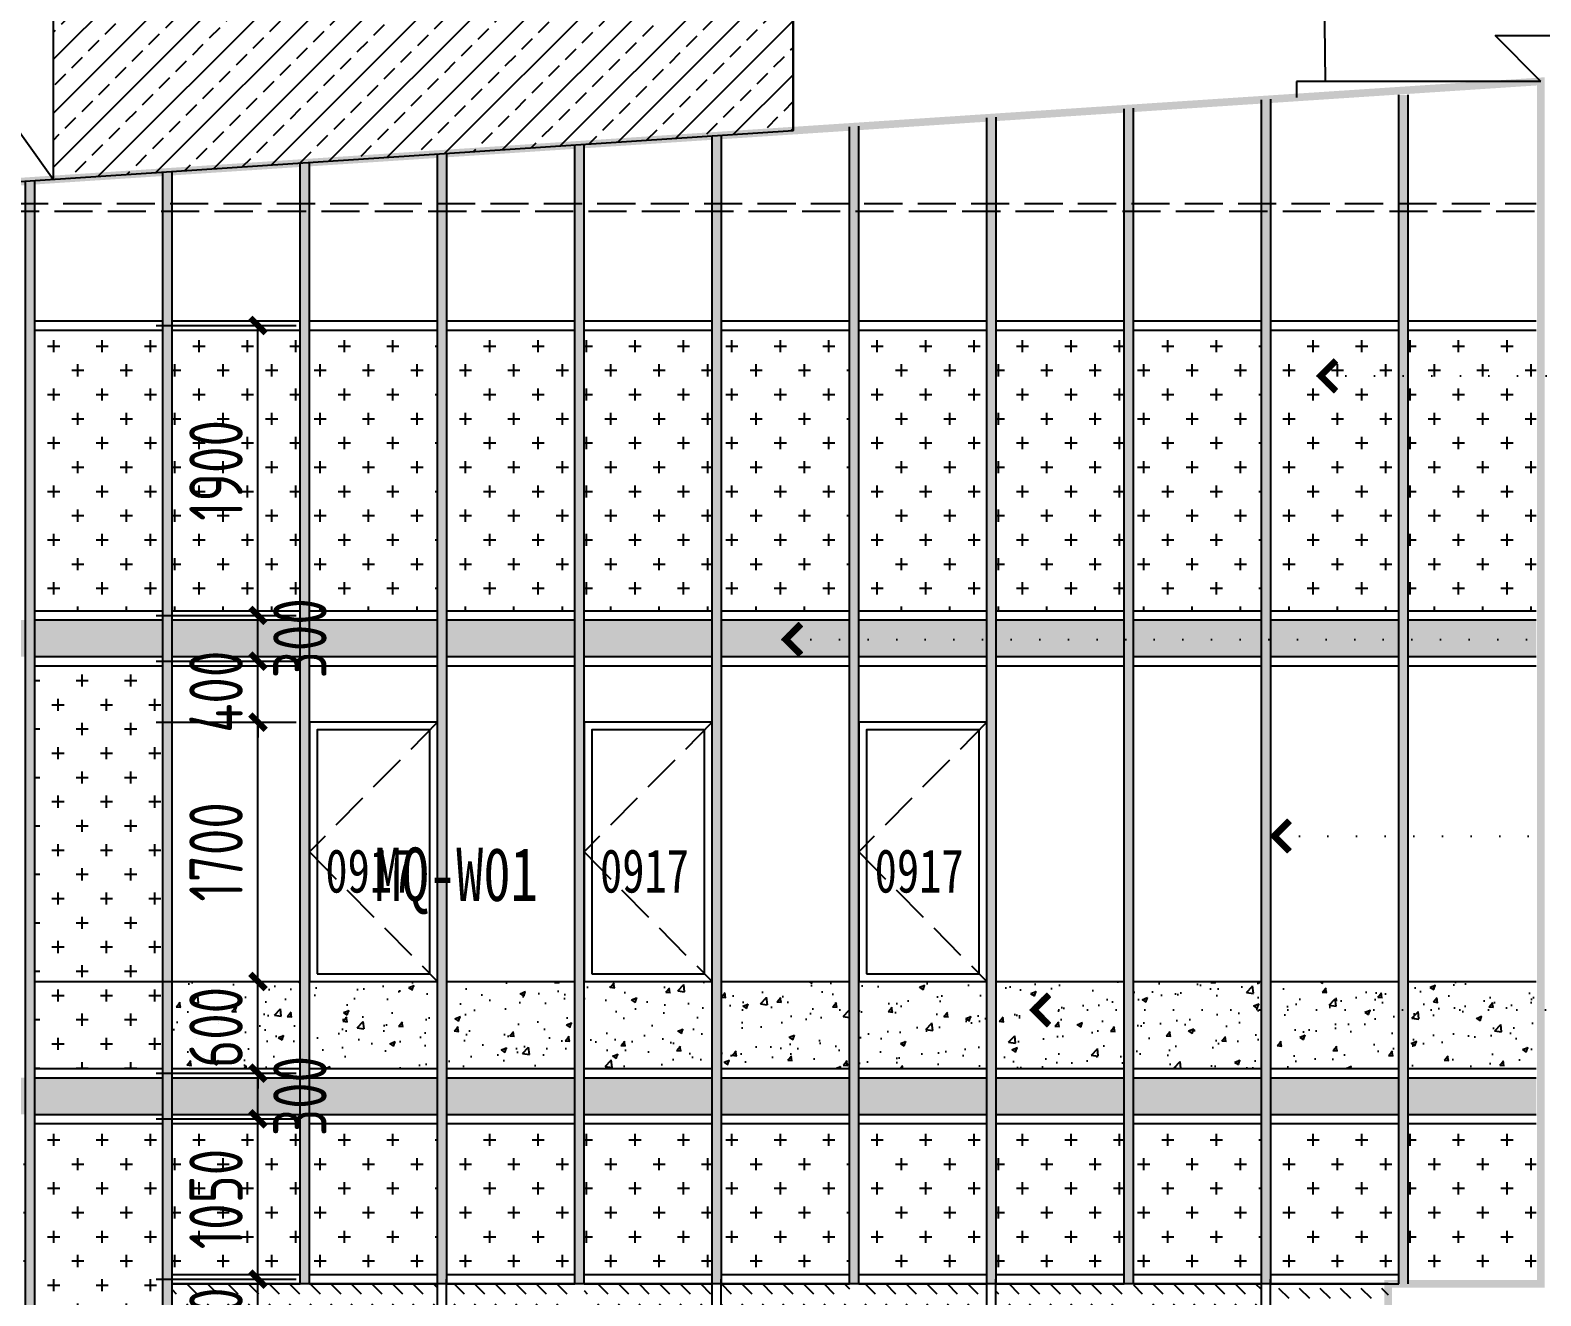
# Model space of a CAD drawing. Extents: x -280168 to 205214, y -148835 to -64913.
# Drawn here: x 150780 to 160680, y -135341 to -127047 of the extents above; entities that cross this region are included whole.
import ezdxf
from ezdxf.xclip import XClip

# ---------------------------------------------------------------- set-up
doc = ezdxf.new("R2010")
doc.units = 0
doc.header["$LTSCALE"] = 1000
doc.header["$MEASUREMENT"] = 0
doc.header["$XCLIPFRAME"] = 0
doc.linetypes.add('DASH', pattern=[0.35, 0.25, -0.1])
doc.linetypes.add('DOT2', pattern=[0.125, 0, -0.125])
for name, color, linetype in [('01-标注_尺寸', 124, 'Continuous'), ('01-标注_标高', 200, 'Continuous'), ('01-标注_符号', 200, 'Continuous'), ('05-填充_156', 156, 'Continuous'), ('05-填充_18', 18, 'Continuous'), ('05-填充_天正', 14, 'Continuous'), ('A-C_玻璃幕墙', 140, 'Continuous'), ('A-C_窗', 140, 'Continuous'), ('A-E_栏杆', 232, 'Continuous'), ('D-铝板', 181, 'Continuous'), ('E-立面轮廓', 241, 'Continuous')]:
    doc.layers.add(name, color=color, linetype=linetype)
doc.layers.add('04-不打印_辅助线', color=165, linetype='Continuous', plot=False)
doc.styles.add('_TCH_DIM_T3', font='ros1.shx', dxfattribs={"width": 0.85, "bigfont": 'jd.shx'})
doc.styles.add('logo-3', font='STXIHEI_0.TTF', dxfattribs={"width": 0.75})
doc.styles.get("Standard").update_dxf_attribs({"font": 'STXIHEI_0.TTF', "width": 0.75})
doc.dimstyles.new('_TCH_ARCH&&100', dxfattribs={"dimtxt": 350, "dimasz": 100, "dimexe": 250, "dimexo": 300, "dimgap": 100, "dimtad": 1, "dimdec": 0, "dimzin": 0, "dimdsep": 46, "dimtxsty": '_TCH_DIM_T3', "dimblk": 'ARCHTICK', "dimcen": 0.09, "dimclrt": 7, "dimazin": 2, "dimtfac": 1, "dimtdec": 0, "dimtix": 1, "dimtmove": 2, "dimatfit": 3, "dimfxl": 0, "dimtolj": 1, "dimtzin": 0, "dimarcsym": 0})
doc.dimstyles.new('副本 ISO-1', dxfattribs={"dimtxt": 2.5, "dimasz": 1.5, "dimexe": 1.25, "dimexo": 0.625, "dimtad": 1, "dimdec": 0, "dimtxsty": 'logo-3', "dimblk": 'ARCHTICK', "dimcen": 2.5, "dimdle": 1, "dimadec": 0, "dimazin": 0, "dimtfac": 1, "dimtdec": 0, "dimtix": 1, "dimtmove": 0, "dimatfit": 3, "dimldrblk": 'AR', "dimfxl": 0, "dimarcsym": 0})
pattern_1 = [(0, (-156128.72, 157462.89), (158.75, 158.75), [79.375, -238.125]), (90, (-156089.03, 157423.2), (-158.75, 158.75), [79.375, -238.125])]

# ---------------------------------------------------------------- blocks, each defined once
blk = doc.blocks.new('*U21')
at = {"layer": 'A-C_玻璃幕墙'}
for p, q in [((-30, -2025), (-30, 2025)), ((30, -2025), (30, 2025))]:
    blk.add_line(p, q, dxfattribs=at)
blk = doc.blocks.new('*U22')
at = {"layer": 'A-C_玻璃幕墙', "color": 0, "linetype": 'ByBlock', "lineweight": -2, "transparency": 16777216}
for p in [(-5400, 0), (-3600, 0), (-1800, 0), (0, 0)]:
    blk.add_blockref('*U21', p, dxfattribs=at)
blk = doc.blocks.new('*U23')
at = {"layer": '05-填充_18', "const_width": 60}
blk.add_lwpolyline([(0, -2025), (0, 2025)], dxfattribs=at)
at = {"layer": 'D-铝板'}
for p, q in [((-30, -2025), (-30, 2025)), ((30, -2025), (30, 2025))]:
    blk.add_line(p, q, dxfattribs=at)
blk = doc.blocks.new('*U24')
at = {"layer": 'D-铝板', "color": 0, "linetype": 'ByBlock', "lineweight": -2, "transparency": 16777216}
for p in [(0, 0), (900, 0), (1800, 0), (2700, 0), (3600, 0), (4500, 0), (5400, 0), (6300, 0), (7200, 0), (8100, 0)]:
    blk.add_blockref('*U23', p, dxfattribs=at)
blk = doc.blocks.new('*U25')
at = {"layer": '05-填充_18', "const_width": 60}
blk.add_lwpolyline([(0, -2025), (0, 5765.7)], dxfattribs=at)
at = {"layer": 'D-铝板'}
for p, q in [((-30, -2025), (-30, 5767.6)), ((30, -2025), (30, 5767.6))]:
    blk.add_line(p, q, dxfattribs=at)
blk = doc.blocks.new('*U26')
at = {"layer": 'D-铝板', "color": 0, "linetype": 'ByBlock', "lineweight": -2, "transparency": 16777216}
for p in [(7200, 0), (8100, 0), (9000, 0), (9900, 0), (10800, 0), (11700, 0), (12600, 0), (13500, 0), (14400, 0), (15300, 0), (16200, 0)]:
    blk.add_blockref('*U25', p, dxfattribs=at)
blk = doc.blocks.new('*U27')
at = {"layer": 'A-C_玻璃幕墙'}
for p, q in [((-420, 30), (420, 30)), ((-420, -30), (420, -30))]:
    blk.add_line(p, q, dxfattribs=at)
blk = doc.blocks.new('*U28')
at = {"layer": 'A-C_玻璃幕墙', "color": 0, "linetype": 'ByBlock', "lineweight": -2, "transparency": 16777216}
for p in [(7200, 0), (8100, 0), (9000, 0), (9900, 0), (10800, 0), (11700, 0), (12600, 0), (13500, 0), (14400, 0), (15300, 0), (16200, 0)]:
    blk.add_blockref('*U27', p, dxfattribs=at)
blk = doc.blocks.new('*U29')
at = {"layer": 'A-C_玻璃幕墙'}
for p, q in [((-420, 30), (420, 30)), ((-420, -30), (420, -30))]:
    blk.add_line(p, q, dxfattribs=at)
blk = doc.blocks.new('*U30')
at = {"layer": 'A-C_玻璃幕墙', "color": 0, "linetype": 'ByBlock', "lineweight": -2, "transparency": 16777216}
for p in [(0, 0), (900, 0), (1800, 0), (2700, 0), (3600, 0), (4500, 0), (5400, 0), (6300, 0), (7200, 0)]:
    blk.add_blockref('*U29', p, dxfattribs=at)
blk = doc.blocks.new('*U31')
at = {"layer": 'A-C_玻璃幕墙'}
for p, q in [((-420, 30), (420, 30)), ((-420, -30), (420, -30))]:
    blk.add_line(p, q, dxfattribs=at)
blk = doc.blocks.new('*U32')
at = {"layer": 'A-C_玻璃幕墙', "color": 0, "linetype": 'ByBlock', "lineweight": -2, "transparency": 16777216}
for p in [(7200, 0), (8100, 0), (9000, 0), (9900, 0), (10800, 0), (11700, 0), (12600, 0), (13500, 0), (14400, 0), (15300, 0), (16200, 0)]:
    blk.add_blockref('*U31', p, dxfattribs=at)
blk = doc.blocks.new('*U35')
at = {"layer": 'A-C_玻璃幕墙'}
blk.add_line((-420, 0), (420, 0), dxfattribs=at)
blk = doc.blocks.new('*U36')
at = {"layer": 'A-C_玻璃幕墙', "color": 0, "linetype": 'ByBlock', "lineweight": -2, "transparency": 16777216}
for p in [(2700, 0), (3600, 0), (4500, 0), (5400, 0), (6300, 0), (7200, 0), (8100, 0), (9000, 0), (9900, 0), (10800, 0), (11700, 0)]:
    blk.add_blockref('*U35', p, dxfattribs=at)
blk = doc.blocks.new('*U37')
at = {"layer": 'A-C_玻璃幕墙'}
for p, q in [((-420, 30), (420, 30)), ((-420, -30), (420, -30))]:
    blk.add_line(p, q, dxfattribs=at)
blk = doc.blocks.new('*U38')
at = {"layer": 'A-C_玻璃幕墙', "color": 0, "linetype": 'ByBlock', "lineweight": -2, "transparency": 16777216}
for p in [(7200, 0), (8100, 0), (9000, 0), (9900, 0), (10800, 0), (11700, 0), (12600, 0), (13500, 0), (14400, 0), (15300, 0), (16200, 0)]:
    blk.add_blockref('*U37', p, dxfattribs=at)
blk = doc.blocks.new('*U39')
at = {"layer": 'A-C_玻璃幕墙'}
for p, q in [((-420, 30), (420, 30)), ((-420, -30), (420, -30))]:
    blk.add_line(p, q, dxfattribs=at)
blk = doc.blocks.new('*U40')
at = {"layer": 'A-C_玻璃幕墙', "color": 0, "linetype": 'ByBlock', "lineweight": -2, "transparency": 16777216}
for p in [(7200, 0), (8100, 0), (9000, 0), (9900, 0), (10800, 0), (11700, 0), (12600, 0), (13500, 0), (14400, 0), (15300, 0), (16200, 0)]:
    blk.add_blockref('*U39', p, dxfattribs=at)
blk = doc.blocks.new('*U41')
at = {"layer": 'A-C_玻璃幕墙'}
for p, q in [((-420, 30), (420, 30)), ((-420, -30), (420, -30))]:
    blk.add_line(p, q, dxfattribs=at)
blk = doc.blocks.new('*U42')
at = {"layer": 'A-C_玻璃幕墙', "color": 0, "linetype": 'ByBlock', "lineweight": -2, "transparency": 16777216}
for p in [(7200, 0), (8100, 0), (9000, 0), (9900, 0), (10800, 0), (11700, 0), (12600, 0), (13500, 0), (14400, 0), (15300, 0), (16200, 0)]:
    blk.add_blockref('*U41', p, dxfattribs=at)
blk = doc.blocks.new('*U47')
at = {"layer": '05-填充_156'}
h = blk.add_hatch(dxfattribs=at)
h.set_pattern_fill('CROSS', color=136, scale=100)
h.set_pattern_definition([(0, (-156128.72, 157902.89), (158.75, 158.75), [79.375, -238.125]), (90, (-156089.03, 157863.2), (-158.75, 158.75), [79.375, -238.125])])
h.paths.add_polyline_path([(-420, 920), (420, 920), (420, -920), (-420, -920)])
blk = doc.blocks.new('*U48')
at = {"color": 0, "linetype": 'ByBlock', "lineweight": -2, "transparency": 16777216}
for p in [(7200, 0), (8100, 0), (9000, 0), (9900, 0), (10800, 0), (11700, 0), (12600, 0), (13500, 0), (14400, 0), (15300, 0), (16200, 0)]:
    blk.add_blockref('*U47', p, dxfattribs=at)
blk = doc.blocks.new('*U49')
at = {"layer": '05-填充_18', "const_width": 240}
blk.add_lwpolyline([(-420, 0), (420, 0)], dxfattribs=at)
blk = doc.blocks.new('*U50')
at = {"layer": '05-填充_18', "color": 0, "linetype": 'ByBlock', "lineweight": -2, "transparency": 16777216}
for p in [(6300, 0), (7200, 0), (8100, 0), (9000, 0), (9900, 0), (10800, 0), (11700, 0), (12600, 0), (13500, 0), (14400, 0), (15300, 0), (16200, 0)]:
    blk.add_blockref('*U49', p, dxfattribs=at)
blk = doc.blocks.new('*U53')
at = {"layer": '05-填充_18', "const_width": 240}
blk.add_lwpolyline([(-420, 0), (420, 0)], dxfattribs=at)
blk = doc.blocks.new('*U54')
at = {"layer": '05-填充_18', "color": 0, "linetype": 'ByBlock', "lineweight": -2, "transparency": 16777216}
for p in [(6300, 0), (7200, 0), (8100, 0), (9000, 0), (9900, 0), (10800, 0), (11700, 0), (12600, 0), (13500, 0), (14400, 0), (15300, 0), (16200, 0)]:
    blk.add_blockref('*U53', p, dxfattribs=at)
blk = doc.blocks.new('*U55')
at = {"layer": '05-填充_156'}
h = blk.add_hatch(dxfattribs=at)
h.set_pattern_fill('CROSS', color=136, scale=100)
h.set_pattern_definition(pattern_1)
h.paths.add_polyline_path([(-420, 480), (420, 480), (420, -480), (-420, -480)])
blk = doc.blocks.new('*U56')
at = {"color": 0, "linetype": 'ByBlock', "lineweight": -2, "transparency": 16777216}
for p in [(0, 0), (900, 0), (1800, 0), (2700, 0), (3600, 0), (4500, 0), (5400, 0), (6300, 0), (7200, 0), (8100, 0)]:
    blk.add_blockref('*U55', p, dxfattribs=at)
blk = doc.blocks.new('*U57')
at = {"layer": '05-填充_156'}
h = blk.add_hatch(dxfattribs=at)
h.set_pattern_fill('DASH', color=256, scale=100, angle=315)
h.set_pattern_definition([(315, (-156128.72, 163512.89), (134.70384, -3e-14), [95.25, -95.25])])
h.paths.add_polyline_path([(-420, 310), (420, 310), (420, -310), (-420, -310)])
blk = doc.blocks.new('*U58')
at = {"color": 0, "linetype": 'ByBlock', "lineweight": -2, "transparency": 16777216}
for p in [(0, 0), (900, 0), (1800, 0), (2700, 0), (3600, 0), (4500, 0), (5400, 0), (6300, 0)]:
    blk.add_blockref('*U57', p, dxfattribs=at)
blk = doc.blocks.new('A$C63224D34')
for points in [[(-9.9, -2075), (830.1, -2075), (830.1, -375), (-9.9, -375)], [(40.1, -2025), (780.1, -2025), (780.1, -425), (40.1, -425)]]:
    blk.add_lwpolyline(points, close=True)
at = {"linetype": 'DASH'}
blk.add_lwpolyline([(830.1, -375), (-9.9, -1225), (830.1, -2075)], dxfattribs=at)
at = {"layer": '04-不打印_辅助线', "width": 0.75}
blk.add_text('0917', height=285.43, dxfattribs=at).set_placement((94.5, -1491.5))
blk = doc.blocks.new('*U65')
at = {"layer": '05-填充_天正'}
h = blk.add_hatch(dxfattribs=at)
h.set_pattern_fill('AR-CONC', color=256, scale=200)
h.set_pattern_definition([(50, (-156128.72, 161537.9), (364.36934, -31.87817), [38.1, -419.1]), (355, (-156128.72, 161537.9), (-70.48565, 382.1133), [30.48, -335.28]), (100.451, (-156098.36, 161535.23), (293.885, 350.2334), [32.38, -356.18]), (46.1842, (-156128.7, 161639.5), (542.1581, -84.0847), [57.15, -628.65]), (96.6356, (-156083.54, 161632.5), (474.8085, 494.8511), [48.57, -534.27]), (351.184, (-156128.7, 161639.5), (474.8092, 494.8502), [45.72, -502.92]), (21, (-156077.92, 161614.1), (303.22976, -204.53104), [38.1, -419.1]), (326, (-156077.92, 161614.1), (123.60406, 368.37593), [30.48, -335.28]), (71.4514, (-156052.65, 161597.04), (426.833, 163.8457), [32.38, -356.18]), (37.5, (-156128.72, 161537.89), (6.17721, 169.11008), [0, -331.216, 0, -340.36, 0, -336.55]), (7.5, (-156128.72, 161537.89), (133.63933, 200.36115), [0, -194.056, 0, -323.596, 0, -128.27]), (327.5, (-156242, 161537.89), (271.18119, -11.45749), [0, -127, 0, -396.24, 0, -525.78]), (317.5, (-156292.8, 161537.89), (296.25836, 50.85298), [0, -165.1, 0, -263.144, 0, -373.38])])
h.paths.add_polyline_path([(-420, 285), (420, 285), (420, -285), (-420, -285)])
blk = doc.blocks.new('*U66')
at = {"color": 0, "linetype": 'ByBlock', "lineweight": -2, "transparency": 16777216}
for p in [(0, 0), (900, 0), (1800, 0), (2700, 0), (3600, 0), (4500, 0), (5400, 0), (6300, 0), (7200, 0), (8100, 0)]:
    blk.add_blockref('*U65', p, dxfattribs=at)
blk = doc.blocks.new('*U67')
at = {"layer": '05-填充_156'}
h = blk.add_hatch(dxfattribs=at)
h.set_pattern_fill('CROSS', color=136, scale=100)
h.set_pattern_definition(pattern_1)
h.paths.add_polyline_path([(-420, 1160), (420, 1160), (420, -480), (-420, -480)])
blk = doc.blocks.new('*U68')
at = {"color": 0, "linetype": 'ByBlock', "lineweight": -2, "transparency": 16777216}
for p in [(0, 0), (900, 0), (1800, 0), (2700, 0), (3600, 0), (4500, 0), (5400, 0), (6300, 0), (7200, 0)]:
    blk.add_blockref('*U67', p, dxfattribs=at)
blk = doc.blocks.new('reaytrsy')
at = {"layer": '05-填充_156'}
h = blk.add_hatch(dxfattribs=at)
h.set_pattern_fill('天然石材', color=256, scale=50)
h.set_pattern_definition([(45, (-68281, 190951.96), (-176.77677, 176.77677), []), (45, (-68194.07, 190862.2), (-176.77677, 176.77677), [98.68425, -56.391])])
h.paths.add_polyline_path([(9200, 3650), (0, 3650), (0, 9.3), (550, 9.3), (550, 159.3), (2650, 159.3), (2650, 9.3), (9200, 9.3)])
h.paths.add_polyline_path([(2650, 2750), (550, 2750), (550, 2900), (2650, 2900)], flags=16)
h.paths.add_polyline_path([(2350, 2409.3), (2350, 309.3), (850, 309.3), (850, 2409.3)], flags=16)
h.paths.add_polyline_path([(2350, 1359.3), (1600, 309.3), (850, 1359.3), (1600, 2409.3)], flags=0)
h.paths.add_polyline_path([(16400, 3650), (9200, 3650), (9200, 9.3), (9750, 9.3), (9750, 159.3), (11850, 159.3), (11850, 9.3), (16400, 9.3)])
h.paths.add_polyline_path([(11850, 2750), (9750, 2750), (9750, 2900), (11850, 2900)], flags=16)
h.paths.add_polyline_path([(11550, 309.3), (10050, 309.3), (10050, 2409.3), (11550, 2409.3)], flags=16)
h.paths.add_polyline_path([(11550, 1359.3), (10800, 309.3), (10050, 1359.3), (10800, 2409.3)], flags=0)
at = {"layer": 'A-C_窗'}
blk.add_lwpolyline([(10050, 2409.3), (11550, 2409.3), (11550, 309.3), (10050, 309.3)], close=True, dxfattribs=at)
blk.add_lwpolyline([(10800, 2409.3), (11550, 1359.3), (10800, 309.3)], dxfattribs=at)
at = {"layer": 'E-立面轮廓'}
blk.add_lwpolyline([(0, 0), (0, 3650), (16400, 3650), (16400, 0)], dxfattribs=at)
blk.add_lwpolyline([(0, 0), (16400, 0), (16400, 3650), (0, 3650)], close=True, dxfattribs=at)
blk = doc.blocks.new('_ArchTick')
at = {"color": 0, "linetype": 'ByBlock', "const_width": 0.4}
blk.add_lwpolyline([(-0.5, -0.5), (0.5, 0.5)], dxfattribs=at)
blk = doc.blocks.new('*X10')
at = {"color": 0}
for p, q in [((-1012.3116, 1692.7221), (-1012.3116, 1692.7226)), ((-1012.3115, 1692.7227), (-1012.2838, 1692.7227)), ((-1012.3111, 1692.7217), (-1012.2828, 1692.7217)), ((-1012.3106, 1692.7211), (-1012.3106, 1692.7236)), ((-1012.3105, 1692.7237), (-1012.2848, 1692.7237)), ((-1012.3101, 1692.7207), (-1012.2818, 1692.7207)), ((-1012.3096, 1692.7201), (-1012.3096, 1692.7246)), ((-1012.3095, 1692.7247), (-1012.2858, 1692.7247)), ((-1012.3091, 1692.7197), (-1012.2808, 1692.7197)), ((-1012.3086, 1692.7191), (-1012.3086, 1692.7256)), ((-1012.3085, 1692.7257), (-1012.2868, 1692.7257)), ((-1012.3081, 1692.7187), (-1012.2798, 1692.7187)), ((-1012.3076, 1692.7181), (-1012.3076, 1692.7266)), ((-1012.3075, 1692.7267), (-1012.2878, 1692.7267)), ((-1012.3071, 1692.7177), (-1012.2788, 1692.7177)), ((-1012.3066, 1692.7171), (-1012.3066, 1692.7276)), ((-1012.3065, 1692.7277), (-1012.2888, 1692.7277)), ((-1012.3061, 1692.7167), (-1012.2778, 1692.7167)), ((-1012.3056, 1692.7161), (-1012.3056, 1692.7286)), ((-1012.3055, 1692.7287), (-1012.2898, 1692.7287)), ((-1012.3046, 1692.7151), (-1012.3046, 1692.7296)), ((-1012.3045, 1692.7297), (-1012.2908, 1692.7297)), ((-1012.3036, 1692.7141), (-1012.3036, 1692.7306)), ((-1012.3035, 1692.7307), (-1012.2918, 1692.7307)), ((-1012.3026, 1692.7131), (-1012.3026, 1692.7316)), ((-1012.3025, 1692.7317), (-1012.2928, 1692.7317)), ((-1012.3016, 1692.7121), (-1012.3016, 1692.7326)), ((-1012.3015, 1692.7327), (-1012.2938, 1692.7327)), ((-1012.3006, 1692.7111), (-1012.3006, 1692.7336)), ((-1012.3005, 1692.7337), (-1012.2948, 1692.7337)), ((-1012.2996, 1692.7101), (-1012.2996, 1692.7346)), ((-1012.2995, 1692.7347), (-1012.2958, 1692.7347)), ((-1012.2986, 1692.7091), (-1012.2986, 1692.7356)), ((-1012.2985, 1692.7357), (-1012.2968, 1692.7357)), ((-1012.2976, 1692.7081), (-1012.2976, 1692.7364)), ((-1012.2966, 1692.7071), (-1012.2966, 1692.7354)), ((-1012.2956, 1692.7061), (-1012.2956, 1692.7344)), ((-1012.2946, 1692.7051), (-1012.2946, 1692.7334)), ((-1012.2936, 1692.7041), (-1012.2936, 1692.7324)), ((-1012.2926, 1692.7031), (-1012.2926, 1692.7314)), ((-1012.2916, 1692.7021), (-1012.2916, 1692.7304)), ((-1012.2906, 1692.7011), (-1012.2906, 1692.7294)), ((-1012.2896, 1692.7001), (-1012.2896, 1692.7284)), ((-1012.2886, 1692.6991), (-1012.2886, 1692.7274)), ((-1012.2876, 1692.6981), (-1012.2876, 1692.7264)), ((-1012.2866, 1692.6971), (-1012.2866, 1692.7254)), ((-1012.2856, 1692.6961), (-1012.2856, 1692.7244)), ((-1012.2846, 1692.6951), (-1012.2846, 1692.7234)), ((-1012.2836, 1692.6941), (-1012.2836, 1692.7224)), ((-1012.2826, 1692.6931), (-1012.2826, 1692.7214)), ((-1012.2816, 1692.6921), (-1012.2816, 1692.7204)), ((-1012.2806, 1692.6911), (-1012.2806, 1692.7194)), ((-1012.2796, 1692.6901), (-1012.2796, 1692.7184)), ((-1012.2786, 1692.6891), (-1012.2786, 1692.7174)), ((-1012.3051, 1692.7157), (-1012.2768, 1692.7157)), ((-1012.3041, 1692.7147), (-1012.2758, 1692.7147)), ((-1012.3031, 1692.7137), (-1012.2748, 1692.7137)), ((-1012.3021, 1692.7127), (-1012.2738, 1692.7127)), ((-1012.3011, 1692.7117), (-1012.2728, 1692.7117)), ((-1012.3001, 1692.7107), (-1012.2718, 1692.7107)), ((-1012.2991, 1692.7097), (-1012.2708, 1692.7097)), ((-1012.2981, 1692.7087), (-1012.2698, 1692.7087)), ((-1012.2971, 1692.7077), (-1012.2688, 1692.7077)), ((-1012.2961, 1692.7067), (-1012.2678, 1692.7067)), ((-1012.2951, 1692.7057), (-1012.2668, 1692.7057)), ((-1012.2941, 1692.7047), (-1012.2658, 1692.7047)), ((-1012.2931, 1692.7037), (-1012.2648, 1692.7037)), ((-1012.2921, 1692.7027), (-1012.2638, 1692.7027)), ((-1012.2911, 1692.7017), (-1012.2628, 1692.7017)), ((-1012.2901, 1692.7007), (-1012.2618, 1692.7007)), ((-1012.2891, 1692.6997), (-1012.2608, 1692.6997)), ((-1012.2881, 1692.6987), (-1012.2598, 1692.6987)), ((-1012.2871, 1692.6977), (-1012.2588, 1692.6977)), ((-1012.2861, 1692.6967), (-1012.2578, 1692.6967)), ((-1012.2851, 1692.6957), (-1012.2568, 1692.6957)), ((-1012.2841, 1692.6947), (-1012.2558, 1692.6947)), ((-1012.2831, 1692.6937), (-1012.2548, 1692.6937)), ((-1012.2821, 1692.6927), (-1012.2538, 1692.6927)), ((-1012.2811, 1692.6917), (-1012.2528, 1692.6917)), ((-1012.2801, 1692.6907), (-1012.2518, 1692.6907)), ((-1012.2791, 1692.6897), (-1012.2508, 1692.6897)), ((-1012.2781, 1692.6887), (-1012.2498, 1692.6887)), ((-1012.2776, 1692.6881), (-1012.2776, 1692.7164)), ((-1012.2771, 1692.6877), (-1012.2488, 1692.6877)), ((-1012.2766, 1692.6871), (-1012.2766, 1692.7154)), ((-1012.2761, 1692.6867), (-1012.2478, 1692.6867)), ((-1012.2756, 1692.6861), (-1012.2756, 1692.7144)), ((-1012.2751, 1692.6857), (-1012.2468, 1692.6857)), ((-1012.2746, 1692.6851), (-1012.2746, 1692.7134)), ((-1012.2741, 1692.6847), (-1012.2458, 1692.6847)), ((-1012.2736, 1692.6841), (-1012.2736, 1692.7124)), ((-1012.2736, 1692.6557), (-1012.2453, 1692.6557)), ((-1012.2736, 1692.6274), (-1012.2736, 1692.6557)), ((-1012.2731, 1692.6837), (-1012.2448, 1692.6837)), ((-1012.2726, 1692.6831), (-1012.2726, 1692.7114)), ((-1012.2726, 1692.6567), (-1012.2443, 1692.6567)), ((-1012.2726, 1692.6284), (-1012.2726, 1692.6567)), ((-1012.2721, 1692.6827), (-1012.2438, 1692.6827)), ((-1012.2716, 1692.6821), (-1012.2716, 1692.7104)), ((-1012.2716, 1692.6577), (-1012.2433, 1692.6577)), ((-1012.2716, 1692.6294), (-1012.2716, 1692.6577)), ((-1012.2711, 1692.6817), (-1012.2428, 1692.6817)), ((-1012.2706, 1692.6811), (-1012.2706, 1692.7094)), ((-1012.2706, 1692.6587), (-1012.2423, 1692.6587)), ((-1012.2706, 1692.6304), (-1012.2706, 1692.6587)), ((-1012.2701, 1692.6807), (-1012.2418, 1692.6807)), ((-1012.2696, 1692.6801), (-1012.2696, 1692.7084)), ((-1012.2696, 1692.6597), (-1012.2413, 1692.6597)), ((-1012.2696, 1692.6314), (-1012.2696, 1692.6597)), ((-1012.2691, 1692.6797), (-1012.2408, 1692.6797)), ((-1012.2686, 1692.6791), (-1012.2686, 1692.7074)), ((-1012.2686, 1692.6607), (-1012.2403, 1692.6607)), ((-1012.2686, 1692.6324), (-1012.2686, 1692.6607)), ((-1012.2681, 1692.6787), (-1012.2398, 1692.6787)), ((-1012.2676, 1692.6781), (-1012.2676, 1692.7064)), ((-1012.2676, 1692.6617), (-1012.2393, 1692.6617)), ((-1012.2676, 1692.6334), (-1012.2676, 1692.6617)), ((-1012.2671, 1692.6777), (-1012.2388, 1692.6777)), ((-1012.2666, 1692.6771), (-1012.2666, 1692.7054)), ((-1012.2666, 1692.6627), (-1012.2383, 1692.6627)), ((-1012.2666, 1692.6344), (-1012.2666, 1692.6627)), ((-1012.2661, 1692.6767), (-1012.2378, 1692.6767)), ((-1012.2656, 1692.6761), (-1012.2656, 1692.7044)), ((-1012.2656, 1692.6637), (-1012.2373, 1692.6637)), ((-1012.2656, 1692.6354), (-1012.2656, 1692.6637)), ((-1012.2651, 1692.6757), (-1012.2368, 1692.6757)), ((-1012.2646, 1692.6751), (-1012.2646, 1692.7034)), ((-1012.2646, 1692.6647), (-1012.2363, 1692.6647)), ((-1012.2646, 1692.6364), (-1012.2646, 1692.6647)), ((-1012.2641, 1692.6747), (-1012.2358, 1692.6747)), ((-1012.2636, 1692.6741), (-1012.2636, 1692.7024)), ((-1012.2636, 1692.6657), (-1012.2353, 1692.6657)), ((-1012.2636, 1692.6374), (-1012.2636, 1692.6657)), ((-1012.2631, 1692.6737), (-1012.2348, 1692.6737)), ((-1012.2626, 1692.6731), (-1012.2626, 1692.7014)), ((-1012.2626, 1692.6667), (-1012.2343, 1692.6667)), ((-1012.2626, 1692.6384), (-1012.2626, 1692.6667)), ((-1012.2621, 1692.6727), (-1012.2338, 1692.6727)), ((-1012.2616, 1692.6721), (-1012.2616, 1692.7004)), ((-1012.2616, 1692.6677), (-1012.2333, 1692.6677)), ((-1012.2616, 1692.6394), (-1012.2616, 1692.6677)), ((-1012.2611, 1692.6717), (-1012.2328, 1692.6717)), ((-1012.2606, 1692.6711), (-1012.2606, 1692.6994)), ((-1012.2606, 1692.6687), (-1012.2323, 1692.6687)), ((-1012.2606, 1692.6404), (-1012.2606, 1692.6687)), ((-1012.2601, 1692.6707), (-1012.2318, 1692.6707)), ((-1012.2596, 1692.6701), (-1012.2596, 1692.6984)), ((-1012.2596, 1692.6697), (-1012.2313, 1692.6697)), ((-1012.2596, 1692.6414), (-1012.2596, 1692.6697)), ((-1012.2586, 1692.6424), (-1012.2586, 1692.6974)), ((-1012.2576, 1692.6434), (-1012.2576, 1692.6964)), ((-1012.2566, 1692.6444), (-1012.2566, 1692.6954)), ((-1012.2556, 1692.6454), (-1012.2556, 1692.6944)), ((-1012.2546, 1692.6464), (-1012.2546, 1692.6934)), ((-1012.2536, 1692.6474), (-1012.2536, 1692.6924)), ((-1012.2526, 1692.6484), (-1012.2526, 1692.6914)), ((-1012.2516, 1692.6494), (-1012.2516, 1692.6904)), ((-1012.2506, 1692.6504), (-1012.2506, 1692.6894)), ((-1012.2496, 1692.6514), (-1012.2496, 1692.6884)), ((-1012.2486, 1692.6524), (-1012.2486, 1692.6874)), ((-1012.2476, 1692.6534), (-1012.2476, 1692.6864)), ((-1012.2466, 1692.6544), (-1012.2466, 1692.6854)), ((-1012.2456, 1692.6554), (-1012.2456, 1692.6844)), ((-1012.2446, 1692.6564), (-1012.2446, 1692.6834)), ((-1012.2436, 1692.6574), (-1012.2436, 1692.6824)), ((-1012.2426, 1692.6584), (-1012.2426, 1692.6814)), ((-1012.2416, 1692.6594), (-1012.2416, 1692.6804)), ((-1012.2406, 1692.6604), (-1012.2406, 1692.6794)), ((-1012.2396, 1692.6614), (-1012.2396, 1692.6784)), ((-1012.2386, 1692.6624), (-1012.2386, 1692.6774)), ((-1012.2376, 1692.6634), (-1012.2376, 1692.6764)), ((-1012.2366, 1692.6644), (-1012.2366, 1692.6754)), ((-1012.2356, 1692.6654), (-1012.2356, 1692.6744)), ((-1012.2346, 1692.6664), (-1012.2346, 1692.6734)), ((-1012.2336, 1692.6674), (-1012.2336, 1692.6724)), ((-1012.2326, 1692.6684), (-1012.2326, 1692.6714)), ((-1012.2316, 1692.6694), (-1012.2316, 1692.6704)), ((-1012.3116, 1692.6177), (-1012.2833, 1692.6177)), ((-1012.3116, 1692.6172), (-1012.3116, 1692.6177)), ((-1012.3111, 1692.6167), (-1012.2843, 1692.6167)), ((-1012.3106, 1692.6187), (-1012.2823, 1692.6187)), ((-1012.3106, 1692.6162), (-1012.3106, 1692.6187)), ((-1012.3101, 1692.6157), (-1012.2853, 1692.6157)), ((-1012.3096, 1692.6197), (-1012.2813, 1692.6197)), ((-1012.3096, 1692.6152), (-1012.3096, 1692.6197)), ((-1012.3091, 1692.6147), (-1012.2863, 1692.6147)), ((-1012.3086, 1692.6207), (-1012.2803, 1692.6207)), ((-1012.3086, 1692.6142), (-1012.3086, 1692.6207)), ((-1012.3081, 1692.6137), (-1012.2873, 1692.6137)), ((-1012.3076, 1692.6217), (-1012.2793, 1692.6217)), ((-1012.3076, 1692.6132), (-1012.3076, 1692.6217)), ((-1012.3071, 1692.6127), (-1012.2883, 1692.6127)), ((-1012.3066, 1692.6227), (-1012.2783, 1692.6227)), ((-1012.3066, 1692.6122), (-1012.3066, 1692.6227)), ((-1012.3061, 1692.6117), (-1012.2893, 1692.6117)), ((-1012.3056, 1692.6237), (-1012.2773, 1692.6237)), ((-1012.3056, 1692.6112), (-1012.3056, 1692.6237)), ((-1012.3051, 1692.6107), (-1012.2903, 1692.6107)), ((-1012.3046, 1692.6247), (-1012.2763, 1692.6247)), ((-1012.3046, 1692.6102), (-1012.3046, 1692.6247)), ((-1012.3041, 1692.6097), (-1012.2913, 1692.6097)), ((-1012.3036, 1692.6257), (-1012.2753, 1692.6257)), ((-1012.3036, 1692.6092), (-1012.3036, 1692.6257)), ((-1012.3031, 1692.6087), (-1012.2923, 1692.6087)), ((-1012.3026, 1692.6267), (-1012.2743, 1692.6267)), ((-1012.3026, 1692.6082), (-1012.3026, 1692.6267)), ((-1012.3021, 1692.6077), (-1012.2933, 1692.6077)), ((-1012.3016, 1692.6277), (-1012.2733, 1692.6277)), ((-1012.3016, 1692.6072), (-1012.3016, 1692.6277)), ((-1012.3011, 1692.6067), (-1012.2943, 1692.6067)), ((-1012.3006, 1692.6287), (-1012.2723, 1692.6287)), ((-1012.3006, 1692.6062), (-1012.3006, 1692.6287)), ((-1012.3001, 1692.6057), (-1012.2953, 1692.6057)), ((-1012.2996, 1692.6297), (-1012.2713, 1692.6297)), ((-1012.2996, 1692.6052), (-1012.2996, 1692.6297)), ((-1012.2991, 1692.6047), (-1012.2963, 1692.6047)), ((-1012.2986, 1692.6307), (-1012.2703, 1692.6307)), ((-1012.2986, 1692.6042), (-1012.2986, 1692.6307)), ((-1012.2981, 1692.6037), (-1012.2973, 1692.6037)), ((-1012.2976, 1692.6317), (-1012.2693, 1692.6317)), ((-1012.2976, 1692.6034), (-1012.2976, 1692.6317)), ((-1012.2966, 1692.6327), (-1012.2683, 1692.6327)), ((-1012.2966, 1692.6044), (-1012.2966, 1692.6327)), ((-1012.2956, 1692.6337), (-1012.2673, 1692.6337)), ((-1012.2956, 1692.6054), (-1012.2956, 1692.6337)), ((-1012.2946, 1692.6347), (-1012.2663, 1692.6347)), ((-1012.2946, 1692.6064), (-1012.2946, 1692.6347)), ((-1012.2936, 1692.6357), (-1012.2653, 1692.6357)), ((-1012.2936, 1692.6074), (-1012.2936, 1692.6357)), ((-1012.2926, 1692.6367), (-1012.2643, 1692.6367)), ((-1012.2926, 1692.6084), (-1012.2926, 1692.6367)), ((-1012.2916, 1692.6377), (-1012.2633, 1692.6377)), ((-1012.2916, 1692.6094), (-1012.2916, 1692.6377)), ((-1012.2906, 1692.6387), (-1012.2623, 1692.6387)), ((-1012.2906, 1692.6104), (-1012.2906, 1692.6387)), ((-1012.2896, 1692.6397), (-1012.2613, 1692.6397)), ((-1012.2896, 1692.6114), (-1012.2896, 1692.6397)), ((-1012.2886, 1692.6407), (-1012.2603, 1692.6407)), ((-1012.2886, 1692.6124), (-1012.2886, 1692.6407)), ((-1012.2876, 1692.6417), (-1012.2593, 1692.6417)), ((-1012.2876, 1692.6134), (-1012.2876, 1692.6417)), ((-1012.2866, 1692.6427), (-1012.2583, 1692.6427)), ((-1012.2866, 1692.6144), (-1012.2866, 1692.6427)), ((-1012.2856, 1692.6437), (-1012.2573, 1692.6437)), ((-1012.2856, 1692.6154), (-1012.2856, 1692.6437)), ((-1012.2846, 1692.6447), (-1012.2563, 1692.6447)), ((-1012.2846, 1692.6164), (-1012.2846, 1692.6447)), ((-1012.2836, 1692.6457), (-1012.2553, 1692.6457)), ((-1012.2836, 1692.6174), (-1012.2836, 1692.6457)), ((-1012.2826, 1692.6467), (-1012.2543, 1692.6467)), ((-1012.2826, 1692.6184), (-1012.2826, 1692.6467)), ((-1012.2816, 1692.6477), (-1012.2533, 1692.6477)), ((-1012.2816, 1692.6194), (-1012.2816, 1692.6477)), ((-1012.2806, 1692.6487), (-1012.2523, 1692.6487)), ((-1012.2806, 1692.6204), (-1012.2806, 1692.6487)), ((-1012.2796, 1692.6497), (-1012.2513, 1692.6497)), ((-1012.2796, 1692.6214), (-1012.2796, 1692.6497)), ((-1012.2786, 1692.6507), (-1012.2503, 1692.6507)), ((-1012.2786, 1692.6224), (-1012.2786, 1692.6507)), ((-1012.2776, 1692.6517), (-1012.2493, 1692.6517)), ((-1012.2776, 1692.6234), (-1012.2776, 1692.6517)), ((-1012.2766, 1692.6527), (-1012.2483, 1692.6527)), ((-1012.2766, 1692.6244), (-1012.2766, 1692.6527)), ((-1012.2756, 1692.6537), (-1012.2473, 1692.6537)), ((-1012.2756, 1692.6254), (-1012.2756, 1692.6537)), ((-1012.2746, 1692.6547), (-1012.2463, 1692.6547)), ((-1012.2746, 1692.6264), (-1012.2746, 1692.6547))]:
    blk.add_line(p, q, dxfattribs=at)
blk = doc.blocks.new('A-ARROW')
blk.add_lwpolyline([(0.0808, 0.0525), (0.0666, 0.0666), (0, 0), (0.0666, -0.0666), (0.0808, -0.0525), (0.0283, 0)], close=True)
at = {"rotation": 180}
blk.add_blockref('*X10', (-1012.2311, 1692.6699), dxfattribs=at)
blk = doc.blocks.new('AR')
at = {"xscale": -21.59999999986031, "yscale": 21.59999999999127, "zscale": 21.6, "rotation": 359.9999997162888}
blk.add_blockref('A-ARROW', (0, 0), dxfattribs=at)
blk = doc.blocks.new('*D1341')
at = {"layer": '01-标注_尺寸', "color": 0, "lineweight": -2, "transparency": 16777216}
for p, q in [((152272.6, -135232.1), (152272.6, -135132.1)), ((151606.4, -135232.1), (152522.6, -135232.1)), ((152272.6, -135882.1), (152272.6, -135232.1)), ((151606.4, -135882.1), (152522.6, -135882.1)), ((152272.6, -135882.1), (152272.6, -135982.1))]:
    blk.add_line(p, q, dxfattribs=at)
at = {"layer": 'Defpoints', "color": 0, "transparency": 16777216}
for p in [(151306.4, -135232.1), (152272.6, -135232.1), (151306.4, -135882.1)]:
    blk.add_point(p, dxfattribs=at)
at = {"layer": '01-标注_尺寸', "color": 0, "lineweight": -2, "transparency": 16777216, "xscale": 100, "yscale": 100, "zscale": 100}
for p, rotation in [((152272.6, -135232.1), 270), ((152272.6, -135882.1), 90)]:
    blk.add_blockref('_ArchTick', p, dxfattribs=dict(at, rotation=rotation))
at = {"layer": '01-标注_尺寸', "color": 7, "transparency": 16777216, "insert": (151997.6, -135557.1), "char_height": 350, "attachment_point": 5, "rotation": 90, "style": '_TCH_DIM_T3'}
blk.add_mtext('\\A1;650', dxfattribs=at)
blk = doc.blocks.new('*D1342')
at = {"layer": '01-标注_尺寸', "color": 0, "lineweight": -2, "transparency": 16777216}
for p, q in [((151606.4, -134182.1), (152522.6, -134182.1)), ((152272.6, -135232.1), (152272.6, -134182.1)), ((151606.4, -135232.1), (152522.6, -135232.1))]:
    blk.add_line(p, q, dxfattribs=at)
at = {"layer": 'Defpoints', "color": 0, "transparency": 16777216}
for p in [(151306.4, -134182.1), (152272.6, -134182.1), (151306.4, -135232.1)]:
    blk.add_point(p, dxfattribs=at)
at = {"layer": '01-标注_尺寸', "color": 0, "lineweight": -2, "transparency": 16777216, "xscale": 100, "yscale": 100, "zscale": 100}
for p, rotation in [((152272.6, -134182.1), 90), ((152272.6, -135232.1), 270)]:
    blk.add_blockref('_ArchTick', p, dxfattribs=dict(at, rotation=rotation))
at = {"layer": '01-标注_尺寸', "color": 7, "transparency": 16777216, "insert": (151997.6, -134707.1), "char_height": 350, "attachment_point": 5, "rotation": 90, "style": '_TCH_DIM_T3'}
blk.add_mtext('\\A1;1050', dxfattribs=at)
blk = doc.blocks.new('*D1343')
at = {"layer": '01-标注_尺寸', "color": 0, "lineweight": -2, "transparency": 16777216}
for p, q in [((151606.4, -133882.1), (152522.6, -133882.1)), ((152272.6, -134182.1), (152272.6, -133882.1)), ((151606.4, -134182.1), (152522.6, -134182.1))]:
    blk.add_line(p, q, dxfattribs=at)
at = {"layer": 'Defpoints', "color": 0, "transparency": 16777216}
for p in [(151306.4, -133882.1), (152272.6, -133882.1), (151306.4, -134182.1)]:
    blk.add_point(p, dxfattribs=at)
at = {"layer": '01-标注_尺寸', "color": 0, "lineweight": -2, "transparency": 16777216, "xscale": 100, "yscale": 100, "zscale": 100}
for p, rotation in [((152272.6, -133882.1), 90), ((152272.6, -134182.1), 270)]:
    blk.add_blockref('_ArchTick', p, dxfattribs=dict(at, rotation=rotation))
at = {"layer": '01-标注_尺寸', "color": 7, "transparency": 16777216, "insert": (152547.6, -134032.1), "char_height": 350, "attachment_point": 5, "rotation": 90, "style": '_TCH_DIM_T3'}
blk.add_mtext('\\A1;300', dxfattribs=at)
blk = doc.blocks.new('*D1344')
at = {"layer": '01-标注_尺寸', "color": 0, "lineweight": -2, "transparency": 16777216}
for p, q in [((152272.6, -133282.1), (152272.6, -133182.1)), ((151606.4, -133282.1), (152522.6, -133282.1)), ((152272.6, -133882.1), (152272.6, -133282.1)), ((151606.4, -133882.1), (152522.6, -133882.1)), ((152272.6, -133882.1), (152272.6, -133982.1))]:
    blk.add_line(p, q, dxfattribs=at)
at = {"layer": 'Defpoints', "color": 0, "transparency": 16777216}
for p in [(151306.4, -133282.1), (152272.6, -133282.1), (151306.4, -133882.1)]:
    blk.add_point(p, dxfattribs=at)
at = {"layer": '01-标注_尺寸', "color": 0, "lineweight": -2, "transparency": 16777216, "xscale": 100, "yscale": 100, "zscale": 100}
for p, rotation in [((152272.6, -133282.1), 270), ((152272.6, -133882.1), 90)]:
    blk.add_blockref('_ArchTick', p, dxfattribs=dict(at, rotation=rotation))
at = {"layer": '01-标注_尺寸', "color": 7, "transparency": 16777216, "insert": (151997.6, -133582.1), "char_height": 350, "attachment_point": 5, "rotation": 90, "style": '_TCH_DIM_T3'}
blk.add_mtext('\\A1;600', dxfattribs=at)
blk = doc.blocks.new('*D1345')
at = {"layer": '01-标注_尺寸', "color": 0, "lineweight": -2, "transparency": 16777216}
for p, q in [((151606.4, -131582.1), (152522.6, -131582.1)), ((152272.6, -133282.1), (152272.6, -131582.1)), ((151606.4, -133282.1), (152522.6, -133282.1))]:
    blk.add_line(p, q, dxfattribs=at)
at = {"layer": 'Defpoints', "color": 0, "transparency": 16777216}
for p in [(151306.4, -131582.1), (152272.6, -131582.1), (151306.4, -133282.1)]:
    blk.add_point(p, dxfattribs=at)
at = {"layer": '01-标注_尺寸', "color": 0, "lineweight": -2, "transparency": 16777216, "xscale": 100, "yscale": 100, "zscale": 100}
for p, rotation in [((152272.6, -131582.1), 90), ((152272.6, -133282.1), 270)]:
    blk.add_blockref('_ArchTick', p, dxfattribs=dict(at, rotation=rotation))
at = {"layer": '01-标注_尺寸', "color": 7, "transparency": 16777216, "insert": (151997.6, -132432.1), "char_height": 350, "attachment_point": 5, "rotation": 90, "style": '_TCH_DIM_T3'}
blk.add_mtext('\\A1;1700', dxfattribs=at)
blk = doc.blocks.new('*D1346')
at = {"layer": '01-标注_尺寸', "color": 0, "lineweight": -2, "transparency": 16777216}
for p, q in [((152272.6, -131182.1), (152272.6, -131082.1)), ((151606.4, -131182.1), (152522.6, -131182.1)), ((152272.6, -131582.1), (152272.6, -131182.1)), ((151606.4, -131582.1), (152522.6, -131582.1)), ((152272.6, -131582.1), (152272.6, -131682.1))]:
    blk.add_line(p, q, dxfattribs=at)
at = {"layer": 'Defpoints', "color": 0, "transparency": 16777216}
for p in [(151306.4, -131182.1), (152272.6, -131182.1), (151306.4, -131582.1)]:
    blk.add_point(p, dxfattribs=at)
at = {"layer": '01-标注_尺寸', "color": 0, "lineweight": -2, "transparency": 16777216, "xscale": 100, "yscale": 100, "zscale": 100}
for p, rotation in [((152272.6, -131182.1), 270), ((152272.6, -131582.1), 90)]:
    blk.add_blockref('_ArchTick', p, dxfattribs=dict(at, rotation=rotation))
at = {"layer": '01-标注_尺寸', "color": 7, "transparency": 16777216, "insert": (151997.6, -131382.1), "char_height": 350, "attachment_point": 5, "rotation": 90, "style": '_TCH_DIM_T3'}
blk.add_mtext('\\A1;400', dxfattribs=at)
blk = doc.blocks.new('*D1347')
at = {"layer": '01-标注_尺寸', "color": 0, "lineweight": -2, "transparency": 16777216}
for p, q in [((151606.4, -130882.1), (152522.6, -130882.1)), ((152272.6, -131182.1), (152272.6, -130882.1)), ((151606.4, -131182.1), (152522.6, -131182.1))]:
    blk.add_line(p, q, dxfattribs=at)
at = {"layer": 'Defpoints', "color": 0, "transparency": 16777216}
for p in [(151306.4, -130882.1), (152272.6, -130882.1), (151306.4, -131182.1)]:
    blk.add_point(p, dxfattribs=at)
at = {"layer": '01-标注_尺寸', "color": 0, "lineweight": -2, "transparency": 16777216, "xscale": 100, "yscale": 100, "zscale": 100}
for p, rotation in [((152272.6, -130882.1), 90), ((152272.6, -131182.1), 270)]:
    blk.add_blockref('_ArchTick', p, dxfattribs=dict(at, rotation=rotation))
at = {"layer": '01-标注_尺寸', "color": 7, "transparency": 16777216, "insert": (152547.6, -131032.1), "char_height": 350, "attachment_point": 5, "rotation": 90, "style": '_TCH_DIM_T3'}
blk.add_mtext('\\A1;300', dxfattribs=at)
blk = doc.blocks.new('*D1348')
at = {"layer": '01-标注_尺寸', "color": 0, "lineweight": -2, "transparency": 16777216}
for p, q in [((151606.4, -128982.1), (152522.6, -128982.1)), ((152272.6, -130882.1), (152272.6, -128982.1)), ((151606.4, -130882.1), (152522.6, -130882.1))]:
    blk.add_line(p, q, dxfattribs=at)
at = {"layer": 'Defpoints', "color": 0, "transparency": 16777216}
for p in [(151306.4, -128982.1), (152272.6, -128982.1), (151306.4, -130882.1)]:
    blk.add_point(p, dxfattribs=at)
at = {"layer": '01-标注_尺寸', "color": 0, "lineweight": -2, "transparency": 16777216, "xscale": 100, "yscale": 100, "zscale": 100}
for p, rotation in [((152272.6, -128982.1), 90), ((152272.6, -130882.1), 270)]:
    blk.add_blockref('_ArchTick', p, dxfattribs=dict(at, rotation=rotation))
at = {"layer": '01-标注_尺寸', "color": 7, "transparency": 16777216, "insert": (151997.6, -129932.1), "char_height": 350, "attachment_point": 5, "rotation": 90, "style": '_TCH_DIM_T3'}
blk.add_mtext('\\A1;1900', dxfattribs=at)

msp = doc.modelspace()

# ---------------------------------------------------------------- hatches: boundary and pattern name
at = {"layer": '05-填充_156'}
h = msp.add_hatch(dxfattribs=at)
h.set_pattern_fill('CROSS', color=136, scale=100)
h.set_pattern_definition([(0, (-5128.88, 26170.77), (158.75, 158.75), [79.375, -238.125]), (90, (-5089.19, 26131.08), (-158.75, 158.75), [79.375, -238.125])])
h.paths.add_polyline_path([(150809.8, -131212.1), (151649.8, -131212.1), (151649.8, -133852.1), (150809.8, -133852.1)])
h = msp.add_hatch(dxfattribs=at)
h.set_pattern_fill('DASH', color=256, scale=100, angle=315)
h.set_pattern_definition([(315, (2301.12, 27970.77), (134.70384, -3e-14), [95.25, -95.25])])
h.paths.add_polyline_path([(158909.1, -135232.1), (159679.8, -135232.1), (159679.8, -135852.1), (158909.1, -135852.1)])

# ---------------------------------------------------------------- linework, layer by layer
at = {"layer": '01-标注_标高'}
for p, q in [((160679.8, -127382.1), (160379.8, -127082.1)), ((160379.8, -127082.1), (161944.8, -127082.1))]:
    msp.add_line(p, q, dxfattribs=at)
at = {"layer": 'A-C_窗'}
msp.add_line((159679.8, -135262.1), (151709.8, -135262.1), dxfattribs=at)
at = {"layer": 'A-E_栏杆', "linetype": 'DASH'}
for p, q in [((148546.5, -128182.1), (160649.8, -128182.1)), ((147788.2, -128232.1), (160649.8, -128232.1))]:
    msp.add_line(p, q, dxfattribs=at)
at = {"layer": 'E-立面轮廓'}
for p, q in [((160679.8, -127382.1), (159079.8, -127382.1)), ((159079.8, -127382.1), (159079.8, -127487.6))]:
    msp.add_line(p, q, dxfattribs=at)
msp.add_lwpolyline([(155779.8, -125946.3), (159247.7, -125682.1), (159266.7, -127382.1)], dxfattribs=at)
msp.add_lwpolyline([(139379.8, -125732.1), (139379.8, -128094.9), (143455.8, -128517.8), (155779.8, -127705.2), (155779.8, -125732.1)], close=True, dxfattribs=at)
at = {"layer": 'E-立面轮廓', "const_width": 50}
msp.add_lwpolyline([(142479.8, -139382.1), (142479.8, -128582.1), (160679.8, -127382.1), (160679.8, -135262.1), (159679.8, -135262.1), (159679.8, -139382.1), (159679.8, -139382.1)], dxfattribs=at)

# ---------------------------------------------------------------- block references
ref = msp.add_blockref('reaytrsy', (139379.8, -129382.1))
XClip(ref).set_block_clipping_path([(0, 3640.6799243533), (0, 1287.1951186243), (4076, 864.3516483516), (16400, 1676.9230769231), (16400, 3640.6799243533)])
for name, p in [('*U48', (144029.8, -129932.1)), ('*U66', (152129.8, -133567.1)), ('*U68', (144029.8, -135372.1)), ('*U56', (152129.8, -134692.1)), ('*U58', (152129.8, -135542.1))]:
    msp.add_blockref(name, p)
at = {"layer": '05-填充_18'}
for name, p in [('*U50', (144029.8, -131032.1)), ('*U54', (144029.8, -134032.1))]:
    msp.add_blockref(name, p, dxfattribs=at)
at = {"layer": 'A-C_玻璃幕墙'}
for name, p in [('*U38', (144029.8, -128982.1)), ('*U40', (144029.8, -130882.1)), ('*U42', (144029.8, -131182.1)), ('*U36', (148529.8, -133282.1)), ('*U32', (144029.8, -133882.1)), ('*U28', (144029.8, -134182.1)), ('*U30', (152129.8, -135232.1)), ('*U22', (158879.1, -137257.1))]:
    msp.add_blockref(name, p, dxfattribs=at)
at = {"layer": 'A-C_窗'}
for p in [(152619.8, -131207.1), (154419.8, -131207.1), (156219.8, -131207.1)]:
    msp.add_blockref('A$C63224D34', p, dxfattribs=at)
at = {"layer": 'D-铝板'}
ref = msp.add_blockref('*U26', (143579.8, -133237.1), dxfattribs=at)
XClip(ref).set_block_clipping_path([(-1100, -6145), (-1100, 4655), (17100, 5855), (17100, -2025), (16100, -2025), (16100, -6145)])
msp.add_blockref('*U24', (143579.8, -137257.1), dxfattribs=at)

# ---------------------------------------------------------------- texts
at = {"layer": '01-标注_符号', "color": 7, "width": 0.75}
msp.add_text('MQ-W01', height=350, dxfattribs=at).set_placement((153035.5, -132753.9))

# ---------------------------------------------------------------- dimensions: what is measured, and where the dimension line sits
at = {"layer": '01-标注_尺寸'}
for p1, p2, picture, middle in [((151306.4, -130882.1), (151306.4, -128982.1), '*D1348', (151997.6, -129932.1)), ((151306.4, -131582.1), (151306.4, -131182.1), '*D1346', (151997.6, -131382.1)), ((151306.4, -133282.1), (151306.4, -131582.1), '*D1345', (151997.6, -132432.1)), ((151306.4, -133882.1), (151306.4, -133282.1), '*D1344', (151997.6, -133582.1)), ((151306.4, -135232.1), (151306.4, -134182.1), '*D1342', (151997.6, -134707.1)), ((151306.4, -135882.1), (151306.4, -135232.1), '*D1341', (151997.6, -135557.1))]:
    dim = msp.add_aligned_dim(p1=p1, p2=p2, distance=-966.2, dimstyle='_TCH_ARCH&&100', dxfattribs=at)
    dim.commit()
    dim.dimension.update_dxf_attribs({"geometry": picture, "text_midpoint": middle})
for base, p1, p2, picture, middle in [((152272.6, -130882.1), (151306.4, -131182.1), (151306.4, -130882.1), '*D1347', (152547.6, -131032.1)), ((152272.6, -133882.1), (151306.4, -134182.1), (151306.4, -133882.1), '*D1343', (152547.6, -134032.1))]:
    dim = msp.add_linear_dim(base=base, p1=p1, p2=p2, angle=90, dimstyle='_TCH_ARCH&&100', dxfattribs=at)
    dim.commit()
    dim.dimension.update_dxf_attribs({"geometry": picture, "text_midpoint": middle, "dimtype": 161})

# ---------------------------------------------------------------- leaders
at = {"layer": '01-标注_符号', "color": 51, "linetype": 'DOT2', "ltscale": 1.5}
for points in [[(159214.7, -129312.6), (162611.9, -129312.6)], [(155708.1, -131039.3), (162611.9, -131039.3)], [(158909.8, -132328.1), (162611.9, -132328.1)], [(157334.5, -133468.1), (162611.9, -133468.1)]]:
    msp.add_leader(points, dimstyle='副本 ISO-1', override={"dimasz": 75, "dimtad": 0}, dxfattribs=at)

doc.saveas('drawing.dxf')
